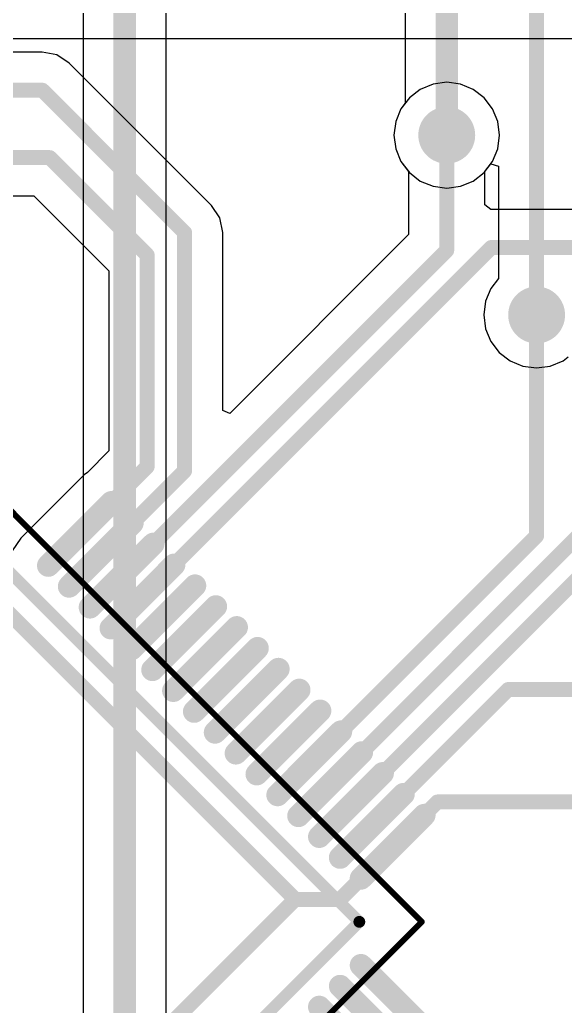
# Model space of a CAD drawing. Header units: millimetres. Extents: x 25 to 374, y 23 to 150.
# Drawn here: x 324.95 to 334.2, y 65.95 to 82.68 of the extents above; entities that cross this region are included whole.
import ezdxf

# ---------------------------------------------------------------- set-up
doc = ezdxf.new("R2010")
doc.units = ezdxf.units.MM
for name, color, linetype in [('BottomLayer', 5, 'Continuous'), ('BottomOverlay', 54, 'Continuous'), ('BottomPaste', 16, 'Continuous'), ('BottomSolder', 6, 'Continuous'), ('Mechanical13', 56, 'Continuous'), ('MultiLayer', 9, 'Continuous'), ('TopLayer', 1, 'Continuous'), ('TopSolder', 216, 'Continuous'), ('ViaHoleLayer', 16, 'Continuous')]:
    doc.layers.add(name, color=color, linetype=linetype)

# ---------------------------------------------------------------- blocks, each defined once
blk = doc.blocks.new('LQFP_64_10_10_05P_B_8')
at = {"layer": 'BottomLayer', "const_width": 0.28}
for points in [[(-4.79, -2.75), (-6.31, -2.75)], [(-4.79, -3.25), (-6.31, -3.25)], [(-4.79, -3.75), (-6.31, -3.75)], [(-3.75, -6.31), (-3.75, -4.79)], [(-3.25, -6.31), (-3.25, -4.79)], [(-2.75, -6.31), (-2.75, -4.79)], [(-2.25, -6.31), (-2.25, -4.79)], [(-1.75, -6.31), (-1.75, -4.79)], [(-1.25, -6.31), (-1.25, -4.79)], [(-0.75, -6.31), (-0.75, -4.79)], [(-0.25, -6.31), (-0.25, -4.79)], [(0.25, -6.31), (0.25, -4.79)], [(0.75, -6.31), (0.75, -4.79)], [(1.25, -6.31), (1.25, -4.79)], [(1.75, -6.31), (1.75, -4.79)], [(2.25, -6.31), (2.25, -4.79)], [(2.75, -6.31), (2.75, -4.79)], [(3.25, -6.31), (3.25, -4.79)], [(3.75, -6.31), (3.75, -4.79)]]:
    blk.add_lwpolyline(points, dxfattribs=at)
at = {"layer": 'BottomLayer', "const_width": 0.14}
for points in [[(-4.86, -2.75, 1), (-4.72, -2.75, 1)], [(-4.86, -3.25, 1), (-4.72, -3.25, 1)], [(-4.86, -3.75, 1), (-4.72, -3.75, 1)], [(-3.82, -4.79, 1), (-3.68, -4.79, 1)], [(-3.32, -4.79, 1), (-3.18, -4.79, 1)], [(-2.82, -4.79, 1), (-2.68, -4.79, 1)], [(-2.32, -4.79, 1), (-2.18, -4.79, 1)], [(-1.82, -4.79, 1), (-1.68, -4.79, 1)], [(-1.32, -4.79, 1), (-1.18, -4.79, 1)], [(-0.82, -4.79, 1), (-0.68, -4.79, 1)], [(-0.32, -4.79, 1), (-0.18, -4.79, 1)], [(0.18, -4.79, 1), (0.32, -4.79, 1)], [(0.68, -4.79, 1), (0.82, -4.79, 1)], [(1.18, -4.79, 1), (1.32, -4.79, 1)], [(1.68, -4.79, 1), (1.82, -4.79, 1)], [(2.18, -4.79, 1), (2.32, -4.79, 1)], [(2.68, -4.79, 1), (2.82, -4.79, 1)], [(3.18, -4.79, 1), (3.32, -4.79, 1)], [(3.68, -4.79, 1), (3.82, -4.79, 1)], [(-3.82, -6.31, 1), (-3.68, -6.31, 1)], [(-3.32, -6.31, 1), (-3.18, -6.31, 1)], [(-2.82, -6.31, 1), (-2.68, -6.31, 1)], [(-2.32, -6.31, 1), (-2.18, -6.31, 1)], [(-1.82, -6.31, 1), (-1.68, -6.31, 1)], [(-1.32, -6.31, 1), (-1.18, -6.31, 1)], [(-0.82, -6.31, 1), (-0.68, -6.31, 1)], [(-0.32, -6.31, 1), (-0.18, -6.31, 1)], [(0.18, -6.31, 1), (0.32, -6.31, 1)], [(0.68, -6.31, 1), (0.82, -6.31, 1)], [(1.18, -6.31, 1), (1.32, -6.31, 1)], [(1.68, -6.31, 1), (1.82, -6.31, 1)], [(2.18, -6.31, 1), (2.32, -6.31, 1)], [(2.68, -6.31, 1), (2.82, -6.31, 1)], [(3.18, -6.31, 1), (3.32, -6.31, 1)], [(3.68, -6.31, 1), (3.82, -6.31, 1)]]:
    blk.add_lwpolyline(points, format="xyb", close=True, dxfattribs=at)
at = {"layer": 'BottomOverlay', "const_width": 0.2}
for points in [[(-4.25, 4.25), (-4.25, -4.25)], [(4.25, -4.25), (-4.25, -4.25)]]:
    blk.add_lwpolyline(points, dxfattribs=at)
at = {"layer": 'BottomOverlay', "const_width": 0.1}
blk.add_lwpolyline([(-4.3, -4.25, 1), (-4.2, -4.25, 1)], format="xyb", close=True, dxfattribs=at)
blk.add_lwpolyline([(-4.3, -4.25, 1), (-4.2, -4.25, 1)], format="xyb", close=True, dxfattribs=at)
at = {"layer": 'BottomPaste', "const_width": 0.28}
for points in [[(-4.79, -2.75), (-6.31, -2.75)], [(-4.79, -3.25), (-6.31, -3.25)], [(-4.79, -3.75), (-6.31, -3.75)], [(-3.75, -6.31), (-3.75, -4.79)], [(-3.25, -6.31), (-3.25, -4.79)], [(-2.75, -6.31), (-2.75, -4.79)], [(-2.25, -6.31), (-2.25, -4.79)], [(-1.75, -6.31), (-1.75, -4.79)], [(-1.25, -6.31), (-1.25, -4.79)], [(-0.75, -6.31), (-0.75, -4.79)], [(-0.25, -6.31), (-0.25, -4.79)], [(0.25, -6.31), (0.25, -4.79)], [(0.75, -6.31), (0.75, -4.79)], [(1.25, -6.31), (1.25, -4.79)], [(1.75, -6.31), (1.75, -4.79)], [(2.25, -6.31), (2.25, -4.79)], [(2.75, -6.31), (2.75, -4.79)], [(3.25, -6.31), (3.25, -4.79)], [(3.75, -6.31), (3.75, -4.79)]]:
    blk.add_lwpolyline(points, dxfattribs=at)
at = {"layer": 'BottomPaste', "const_width": 0.14}
for points in [[(-4.86, -2.75, 1), (-4.72, -2.75, 1)], [(-4.86, -3.25, 1), (-4.72, -3.25, 1)], [(-4.86, -3.75, 1), (-4.72, -3.75, 1)], [(-3.82, -4.79, 1), (-3.68, -4.79, 1)], [(-3.32, -4.79, 1), (-3.18, -4.79, 1)], [(-2.82, -4.79, 1), (-2.68, -4.79, 1)], [(-2.32, -4.79, 1), (-2.18, -4.79, 1)], [(-1.82, -4.79, 1), (-1.68, -4.79, 1)], [(-1.32, -4.79, 1), (-1.18, -4.79, 1)], [(-0.82, -4.79, 1), (-0.68, -4.79, 1)], [(-0.32, -4.79, 1), (-0.18, -4.79, 1)], [(0.18, -4.79, 1), (0.32, -4.79, 1)], [(0.68, -4.79, 1), (0.82, -4.79, 1)], [(1.18, -4.79, 1), (1.32, -4.79, 1)], [(1.68, -4.79, 1), (1.82, -4.79, 1)], [(2.18, -4.79, 1), (2.32, -4.79, 1)], [(2.68, -4.79, 1), (2.82, -4.79, 1)], [(3.18, -4.79, 1), (3.32, -4.79, 1)], [(3.68, -4.79, 1), (3.82, -4.79, 1)], [(-3.82, -6.31, 1), (-3.68, -6.31, 1)], [(-3.32, -6.31, 1), (-3.18, -6.31, 1)], [(-2.82, -6.31, 1), (-2.68, -6.31, 1)], [(-2.32, -6.31, 1), (-2.18, -6.31, 1)], [(-1.82, -6.31, 1), (-1.68, -6.31, 1)], [(-1.32, -6.31, 1), (-1.18, -6.31, 1)], [(-0.82, -6.31, 1), (-0.68, -6.31, 1)], [(-0.32, -6.31, 1), (-0.18, -6.31, 1)], [(0.18, -6.31, 1), (0.32, -6.31, 1)], [(0.68, -6.31, 1), (0.82, -6.31, 1)], [(1.18, -6.31, 1), (1.32, -6.31, 1)], [(1.68, -6.31, 1), (1.82, -6.31, 1)], [(2.18, -6.31, 1), (2.32, -6.31, 1)], [(2.68, -6.31, 1), (2.82, -6.31, 1)], [(3.18, -6.31, 1), (3.32, -6.31, 1)], [(3.68, -6.31, 1), (3.82, -6.31, 1)]]:
    blk.add_lwpolyline(points, format="xyb", close=True, dxfattribs=at)
at = {"layer": 'BottomSolder', "const_width": 0.382}
for points in [[(-4.79, -2.75), (-6.31, -2.75)], [(-4.79, -3.25), (-6.31, -3.25)], [(-4.79, -3.75), (-6.31, -3.75)], [(-3.75, -6.31), (-3.75, -4.79)], [(-3.25, -6.31), (-3.25, -4.79)], [(-2.75, -6.31), (-2.75, -4.79)], [(-2.25, -6.31), (-2.25, -4.79)], [(-1.75, -6.31), (-1.75, -4.79)], [(-1.25, -6.31), (-1.25, -4.79)], [(-0.75, -6.31), (-0.75, -4.79)], [(-0.25, -6.31), (-0.25, -4.79)], [(0.25, -6.31), (0.25, -4.79)], [(0.75, -6.31), (0.75, -4.79)], [(1.25, -6.31), (1.25, -4.79)], [(1.75, -6.31), (1.75, -4.79)], [(2.25, -6.31), (2.25, -4.79)], [(2.75, -6.31), (2.75, -4.79)], [(3.25, -6.31), (3.25, -4.79)], [(3.75, -6.31), (3.75, -4.79)]]:
    blk.add_lwpolyline(points, dxfattribs=at)
at = {"layer": 'BottomSolder', "const_width": 0.191}
for points in [[(-4.885, -2.75, 1), (-4.695, -2.75, 1)], [(-4.885, -3.25, 1), (-4.695, -3.25, 1)], [(-4.885, -3.75, 1), (-4.695, -3.75, 1)], [(-3.845, -4.79, 1), (-3.655, -4.79, 1)], [(-3.345, -4.79, 1), (-3.155, -4.79, 1)], [(-2.845, -4.79, 1), (-2.655, -4.79, 1)], [(-2.345, -4.79, 1), (-2.155, -4.79, 1)], [(-1.845, -4.79, 1), (-1.655, -4.79, 1)], [(-1.345, -4.79, 1), (-1.155, -4.79, 1)], [(-0.845, -4.79, 1), (-0.655, -4.79, 1)], [(-0.345, -4.79, 1), (-0.155, -4.79, 1)], [(0.155, -4.79, 1), (0.345, -4.79, 1)], [(0.655, -4.79, 1), (0.845, -4.79, 1)], [(1.155, -4.79, 1), (1.345, -4.79, 1)], [(1.655, -4.79, 1), (1.845, -4.79, 1)], [(2.155, -4.79, 1), (2.345, -4.79, 1)], [(2.655, -4.79, 1), (2.845, -4.79, 1)], [(3.155, -4.79, 1), (3.345, -4.79, 1)], [(3.655, -4.79, 1), (3.845, -4.79, 1)], [(-3.845, -6.31, 1), (-3.655, -6.31, 1)], [(-3.345, -6.31, 1), (-3.155, -6.31, 1)], [(-2.845, -6.31, 1), (-2.655, -6.31, 1)], [(-2.345, -6.31, 1), (-2.155, -6.31, 1)], [(-1.845, -6.31, 1), (-1.655, -6.31, 1)], [(-1.345, -6.31, 1), (-1.155, -6.31, 1)], [(-0.845, -6.31, 1), (-0.655, -6.31, 1)], [(-0.345, -6.31, 1), (-0.155, -6.31, 1)], [(0.155, -6.31, 1), (0.345, -6.31, 1)], [(0.655, -6.31, 1), (0.845, -6.31, 1)], [(1.155, -6.31, 1), (1.345, -6.31, 1)], [(1.655, -6.31, 1), (1.845, -6.31, 1)], [(2.155, -6.31, 1), (2.345, -6.31, 1)], [(2.655, -6.31, 1), (2.845, -6.31, 1)], [(3.155, -6.31, 1), (3.345, -6.31, 1)], [(3.655, -6.31, 1), (3.845, -6.31, 1)]]:
    blk.add_lwpolyline(points, format="xyb", close=True, dxfattribs=at)
at = {"layer": 'Mechanical13', "const_width": 0.1}
for points in [[(-5, 5), (-5, -5)], [(5, -5), (-5, -5)]]:
    blk.add_lwpolyline(points, dxfattribs=at)
at = {"layer": 'Mechanical13', "const_width": 0.05}
blk.add_lwpolyline([(-5.025, -5, 1), (-4.975, -5, 1)], format="xyb", close=True, dxfattribs=at)
blk.add_lwpolyline([(-5.025, -5, 1), (-4.975, -5, 1)], format="xyb", close=True, dxfattribs=at)

msp = doc.modelspace()

# ---------------------------------------------------------------- linework, layer by layer
at = {"layer": 'BottomLayer'}
for p, q in [((320.044, 82.359), (336.073, 82.359)), ((325.336, 82.128), (320.044, 82.128)), ((325.584, 82.079), (325.336, 82.128)), ((325.794, 81.938), (325.584, 82.079)), ((328.207, 79.525), (325.794, 81.938)), ((332.194, 81.615), (331.962, 81.585)), ((332.426, 81.585), (332.194, 81.615)), ((331.746, 81.495), (331.56, 81.353)), ((331.962, 81.585), (331.746, 81.495)), ((332.642, 81.495), (332.426, 81.585)), ((332.828, 81.353), (332.642, 81.495)), ((331.56, 81.353), (331.417, 81.167)), ((332.97, 81.167), (332.828, 81.353)), ((331.417, 81.167), (331.328, 80.951)), ((333.06, 80.951), (332.97, 81.167)), ((331.328, 80.951), (331.297, 80.719)), ((333.091, 80.719), (333.06, 80.951)), ((331.297, 80.719), (331.328, 80.487)), ((333.06, 80.487), (333.091, 80.719)), ((331.328, 80.487), (331.417, 80.27)), ((332.97, 80.27), (333.06, 80.487)), ((331.417, 80.27), (331.546, 80.102)), ((332.841, 80.102), (332.97, 80.27)), ((331.546, 80.102), (331.546, 79.034)), ((332.841, 79.54), (332.841, 80.102)), ((324.638, 79.69), (325.195, 79.69)), ((325.195, 79.69), (326.466, 78.418)), ((328.347, 79.315), (328.207, 79.525)), ((332.94, 79.459), (332.841, 79.54)), ((332.949, 79.461), (332.94, 79.459)), ((344.626, 79.461), (332.949, 79.461)), ((328.396, 79.068), (328.347, 79.315)), ((328.396, 76.05), (328.396, 79.068)), ((331.546, 79.034), (328.514, 76.001)), ((326.466, 78.418), (326.466, 75.368)), ((328.514, 76.001), (328.396, 76.05)), ((326.466, 75.368), (326.1, 75.002)), ((326.044, 74.964), (324.969, 73.89)), ((326.1, 75.002), (326.044, 74.964)), ((324.969, 73.89), (324.826, 73.675))]:
    msp.add_line(p, q, dxfattribs=at)
at = {"layer": 'BottomLayer', "const_width": 0.254}
for points in [[(307.048, 81.481), (325.336, 81.481)], [(325.336, 81.481), (327.749, 79.068)], [(332.194, 78.766), (332.194, 80.719)], [(305.778, 80.338), (325.463, 80.338)], [(325.463, 80.338), (327.114, 78.687)], [(327.749, 75.028), (327.749, 79.068)], [(327.034, 72.899), (332.949, 78.814)], [(332.949, 78.814), (344.894, 78.814)], [(326.681, 73.253), (332.194, 78.766)], [(327.114, 75.1), (327.114, 78.687)], [(333.718, 73.926), (333.718, 77.671)], [(325.974, 73.96), (327.114, 75.1)], [(326.327, 73.606), (327.749, 75.028)], [(330.216, 69.717), (334.988, 74.489)], [(323.428, 73.96), (329.623, 67.765)], [(329.863, 70.071), (333.718, 73.926)], [(330.57, 69.364), (334.94, 73.734)], [(330.923, 69.01), (333.234, 71.321)], [(333.234, 71.321), (336.385, 71.321)], [(331.277, 68.656), (332.036, 69.416)], [(332.036, 69.416), (335.488, 69.416)], [(330.385, 67.765), (331.277, 68.656)], [(327.21, 65.352), (329.623, 67.765)], [(329.623, 67.765), (330.385, 67.765)], [(331.277, 66.111), (332.798, 64.59)]]:
    msp.add_lwpolyline(points, dxfattribs=at)
at = {"layer": 'BottomLayer'}
for points, const_width in [([(325.272, 81.481, 1), (325.399, 81.481, 1)], 0.127), ([(325.272, 81.481, 1), (325.399, 81.481, 1)], 0.127), ([(332.003, 80.719, 1), (332.384, 80.719, 1)], 0.381), ([(332.13, 80.719, 1), (332.257, 80.719, 1)], 0.127), ([(325.399, 80.338, 1), (325.526, 80.338, 1)], 0.127), ([(325.399, 80.338, 1), (325.526, 80.338, 1)], 0.127), ([(327.685, 79.068, 1), (327.812, 79.068, 1)], 0.127), ([(327.685, 79.068, 1), (327.812, 79.068, 1)], 0.127), ([(332.885, 78.814, 1), (333.012, 78.814, 1)], 0.127), ([(332.885, 78.814, 1), (333.012, 78.814, 1)], 0.127), ([(327.05, 78.687, 1), (327.177, 78.687, 1)], 0.127), ([(327.05, 78.687, 1), (327.177, 78.687, 1)], 0.127), ([(332.13, 78.766, 1), (332.257, 78.766, 1)], 0.127), ([(332.13, 78.766, 1), (332.257, 78.766, 1)], 0.127), ([(333.527, 77.671, 1), (333.908, 77.671, 1)], 0.381), ([(333.654, 77.671, 1), (333.781, 77.671, 1)], 0.127), ([(327.05, 75.1, 1), (327.177, 75.1, 1)], 0.127), ([(327.05, 75.1, 1), (327.177, 75.1, 1)], 0.127), ([(327.685, 75.028, 1), (327.812, 75.028, 1)], 0.127), ([(327.685, 75.028, 1), (327.812, 75.028, 1)], 0.127), ([(325.91, 73.96, 1), (326.037, 73.96, 1)], 0.127), ([(333.654, 73.926, 1), (333.781, 73.926, 1)], 0.127), ([(333.654, 73.926, 1), (333.781, 73.926, 1)], 0.127), ([(326.264, 73.606, 1), (326.391, 73.606, 1)], 0.127), ([(326.617, 73.253, 1), (326.744, 73.253, 1)], 0.127), ([(326.971, 72.899, 1), (327.098, 72.899, 1)], 0.127), ([(333.171, 71.321, 1), (333.298, 71.321, 1)], 0.127), ([(333.171, 71.321, 1), (333.298, 71.321, 1)], 0.127), ([(329.799, 70.071, 1), (329.926, 70.071, 1)], 0.127), ([(330.153, 69.717, 1), (330.28, 69.717, 1)], 0.127), ([(330.506, 69.364, 1), (330.633, 69.364, 1)], 0.127), ([(331.973, 69.416, 1), (332.1, 69.416, 1)], 0.127), ([(331.973, 69.416, 1), (332.1, 69.416, 1)], 0.127), ([(330.86, 69.01, 1), (330.987, 69.01, 1)], 0.127), ([(331.213, 68.656, 1), (331.34, 68.656, 1)], 0.127), ([(331.213, 68.656, 1), (331.34, 68.656, 1)], 0.127), ([(329.56, 67.765, 1), (329.687, 67.765, 1)], 0.127), ([(329.56, 67.765, 1), (329.687, 67.765, 1)], 0.127), ([(329.56, 67.765, 1), (329.687, 67.765, 1)], 0.127), ([(330.322, 67.765, 1), (330.449, 67.765, 1)], 0.127), ([(330.322, 67.765, 1), (330.449, 67.765, 1)], 0.127), ([(331.213, 66.111, 1), (331.34, 66.111, 1)], 0.127)]:
    msp.add_lwpolyline(points, format="xyb", close=True, dxfattribs=dict(at, const_width=const_width))
at = {"layer": 'BottomSolder', "const_width": 0.483}
for points in [[(331.953, 80.719, 1), (332.435, 80.719, 1)], [(333.477, 77.671, 1), (333.959, 77.671, 1)]]:
    msp.add_lwpolyline(points, format="xyb", close=True, dxfattribs=at)
at = {"layer": 'MultiLayer', "const_width": 0.381}
for points in [[(332.003, 80.719, 1), (332.384, 80.719, 1)], [(333.527, 77.671, 1), (333.908, 77.671, 1)]]:
    msp.add_lwpolyline(points, format="xyb", close=True, dxfattribs=at)
at = {"layer": 'TopLayer'}
for p, q in [((331.489, 88.682), (331.489, 81.261)), ((326.028, 88.593), (326.028, 39.698)), ((327.437, 39.989), (327.437, 88.301)), ((331.417, 81.167), (331.328, 80.951)), ((331.489, 81.261), (331.417, 81.167)), ((331.328, 80.951), (331.297, 80.719)), ((331.297, 80.719), (331.328, 80.487)), ((331.328, 80.487), (331.417, 80.27)), ((331.417, 80.27), (331.56, 80.085)), ((332.828, 80.085), (332.943, 80.235)), ((332.943, 80.235), (333.07, 80.192)), ((333.07, 80.192), (333.07, 78.287)), ((331.56, 80.085), (331.746, 79.942)), ((331.746, 79.942), (331.962, 79.853)), ((332.426, 79.853), (332.642, 79.942)), ((332.642, 79.942), (332.828, 80.085)), ((331.962, 79.853), (332.194, 79.822)), ((332.194, 79.822), (332.426, 79.853)), ((333.07, 78.287), (332.941, 78.119)), ((332.941, 78.119), (332.852, 77.903)), ((332.852, 77.903), (332.821, 77.671)), ((332.821, 77.671), (332.852, 77.439)), ((332.852, 77.439), (332.941, 77.222)), ((332.941, 77.222), (333.084, 77.037)), ((333.084, 77.037), (333.27, 76.894)), ((334.166, 76.894), (334.252, 76.96)), ((333.27, 76.894), (333.486, 76.805)), ((333.486, 76.805), (333.718, 76.774)), ((333.718, 76.774), (333.95, 76.805)), ((333.95, 76.805), (334.166, 76.894))]:
    msp.add_line(p, q, dxfattribs=at)
for points, const_width in [([(333.718, 77.671), (333.718, 119.962)], 0.254), ([(332.194, 80.719), (332.194, 88.974)], 0.381), ([(326.733, 39.698), (326.733, 88.593)], 0.381)]:
    msp.add_lwpolyline(points, dxfattribs=dict(at, const_width=const_width))
for points, const_width in [([(332.003, 80.719, 1), (332.384, 80.719, 1)], 0.381), ([(332.099, 80.719, 1), (332.289, 80.719, 1)], 0.191), ([(333.527, 77.671, 1), (333.908, 77.671, 1)], 0.381), ([(333.654, 77.671, 1), (333.781, 77.671, 1)], 0.127)]:
    msp.add_lwpolyline(points, format="xyb", close=True, dxfattribs=dict(at, const_width=const_width))
at = {"layer": 'TopSolder', "const_width": 0.483}
for points in [[(331.953, 80.719, 1), (332.435, 80.719, 1)], [(333.477, 77.671, 1), (333.959, 77.671, 1)]]:
    msp.add_lwpolyline(points, format="xyb", close=True, dxfattribs=at)
at = {"layer": 'ViaHoleLayer', "const_width": 0.191}
for points in [[(332.099, 80.719, 1), (332.289, 80.719, 1)], [(333.623, 77.671, 1), (333.813, 77.671, 1)]]:
    msp.add_lwpolyline(points, format="xyb", close=True, dxfattribs=at)

# ---------------------------------------------------------------- block references
at = {"rotation": 135}
msp.add_blockref('LQFP_64_10_10_05P_B_8', (324.701, 67.384), dxfattribs=at)

doc.saveas('drawing.dxf')
